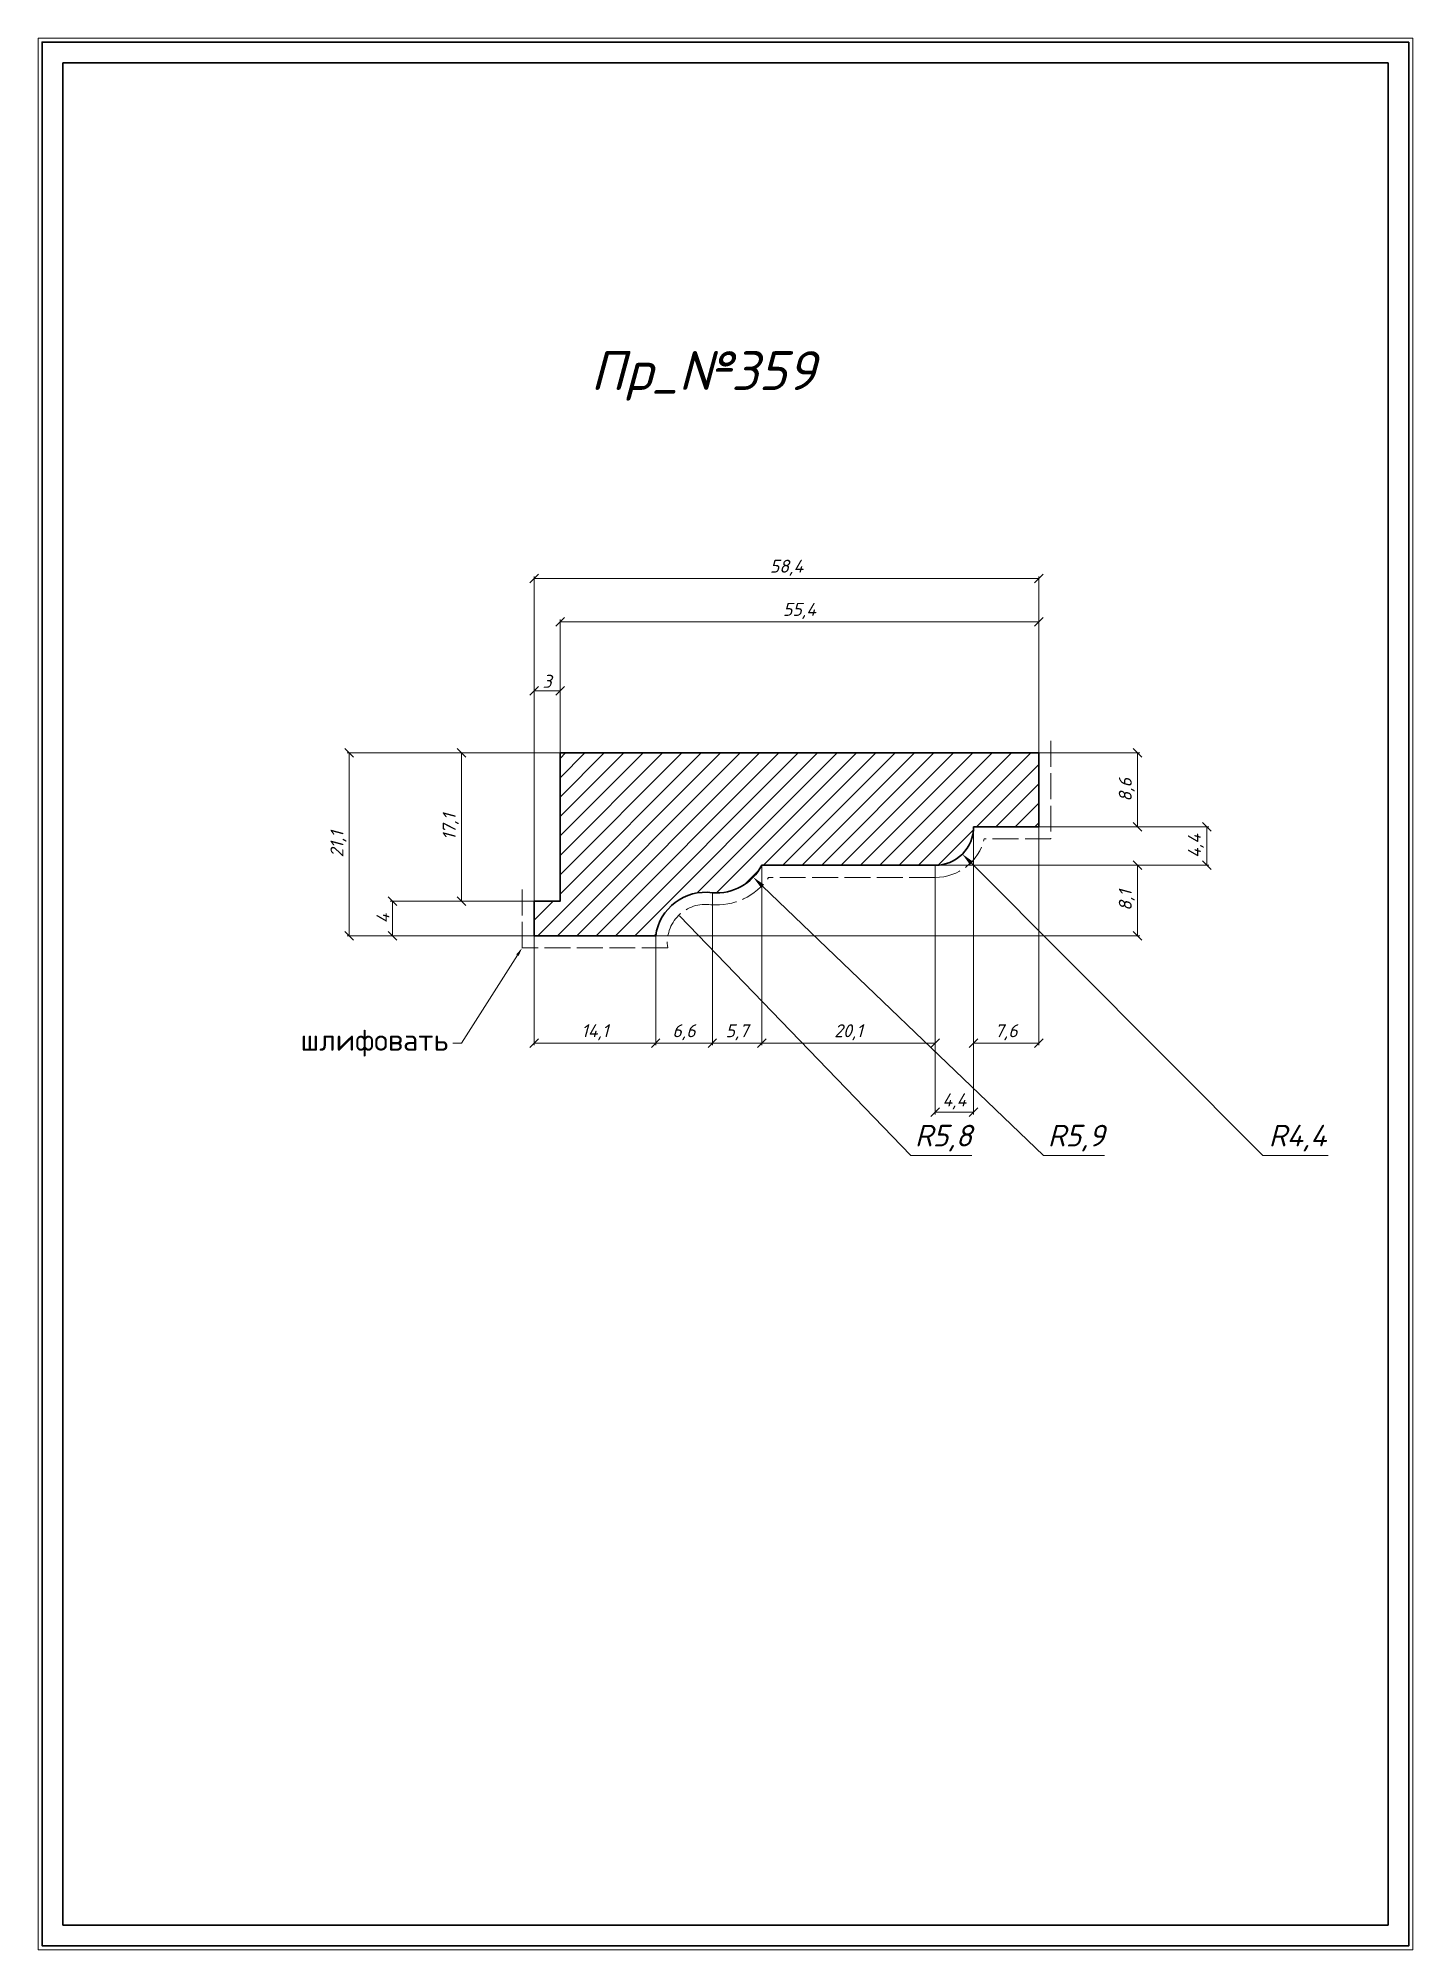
# Model space of a CAD drawing. Header units: millimetres. Extents: x 1588 to 1747, y -3362 to -3140.
import ezdxf
from ezdxf import colors
from ezdxf.entities.mleader import LeaderData, LeaderLine
from ezdxf.math import Vec2, Vec3

# ---------------------------------------------------------------- set-up
doc = ezdxf.new("R2010")
doc.units = ezdxf.units.MM
doc.linetypes.add('ACAD_ISO02W100', pattern=[15, 12, -3])
doc.layers.get('0').update_dxf_attribs({"lineweight": 13})
for name, color, linetype, lineweight in [('Пр_№359', 1, 'Continuous', 35), ('служебный слой ЛИНИИ ПУНКТИРНЫЕ', 7, 'ACAD_ISO02W100', 13), ('служебный слой НАДПИСИ', 7, 'Continuous', 13), ('служебный слой ПОЗИЦИИ', 7, 'Continuous', 13), ('служебный слой РАЗМЕРЫ', 7, 'Continuous', 9), ('служебный слой ШТАМП', 7, 'Continuous', 30), ('служебный слой ШТРИХОВКА', 7, 'Continuous', 5)]:
    doc.layers.add(name, color=color, linetype=linetype, lineweight=lineweight)
doc.styles.add('ЕСКД', font='isocpeur.ttf', dxfattribs={"oblique": 15})
doc.styles.add('ЕСКД штамп_текст', font='isocpeur.ttf')
doc.dimstyles.new('ЕСКД', dxfattribs={"dimtxt": 3.5, "dimasz": 2.5, "dimexe": 0.25, "dimexo": 0, "dimgap": 0.35, "dimtad": 1, "dimdec": 1, "dimzin": 9, "dimtxsty": 'ЕСКД', "dimblk": 'OBLIQUE', "dimcen": 0, "dimclrd": 256, "dimclre": 256, "dimclrt": 256, "dimadec": 1, "dimazin": 0, "dimtfac": 1, "dimtdec": 1, "dimtmove": 0, "dimatfit": 3, "dimldrblk": 'DOTSMALL', "dimfxl": 1, "dimlwd": -1, "dimlwe": -1, "dimarcsym": 0})
doc.dimstyles.new('ЕСКД$4', dxfattribs={"dimtxt": 3.5, "dimasz": 2.5, "dimexe": 0.25, "dimexo": 0, "dimgap": 0.35, "dimtad": 1, "dimtoh": 1, "dimdec": 1, "dimzin": 9, "dimtxsty": 'ЕСКД', "dimblk1": 'OBLIQUE', "dimsah": 1, "dimcen": 0, "dimse1": 1, "dimclrd": 256, "dimclre": 256, "dimclrt": 256, "dimadec": 1, "dimazin": 0, "dimtfac": 1, "dimtdec": 1, "dimtofl": 0, "dimtmove": 0, "dimatfit": 3, "dimldrblk": 'DOTSMALL', "dimfxl": 1, "dimlwd": -1, "dimlwe": -1, "dimarcsym": 2})

# ---------------------------------------------------------------- blocks, each defined once
blk = doc.blocks.new('*D20')
at = {"layer": 'Defpoints', "color": 0, "transparency": 16777216}
for p in [(1691.47, -3231.61, 0), (1694.61, -3234.76, 0)]:
    blk.add_point(p, dxfattribs=at)
at = {"layer": 'служебный слой РАЗМЕРЫ', "transparency": 16777216}
for p, q in [((1729.4, -3269.63), (1695.67, -3235.82)), ((1736.95, -3269.63), (1729.4, -3269.63))]:
    blk.add_line(p, q, dxfattribs=at)
blk.add_solid([(1695.85, -3235.64), (1695.49, -3236), (1694.61, -3234.76)], dxfattribs=at)
at = {"layer": 'служебный слой РАЗМЕРЫ', "lineweight": 5, "transparency": 16777216, "insert": (1733.42, -3267.63), "char_height": 2.5, "attachment_point": 5, "style": 'ЕСКД'}
blk.add_mtext('R4,4', dxfattribs=at)
blk = doc.blocks.new('_DotSmall')
at = {"color": 0, "linetype": 'ByBlock', "lineweight": -3, "const_width": 0.5}
blk.add_lwpolyline([(-0.0625, 0, 1), (0.0625, 0, 1)], format="xyb", close=True, dxfattribs=at)
blk = doc.blocks.new('_OBLIQUE')
at = {"color": 0, "linetype": 'ByBlock'}
blk.add_line((-0.5, -0.5), (0.5, 0.5), dxfattribs=at)
blk = doc.blocks.new('*D19')
at = {"layer": 'Defpoints', "color": 0, "transparency": 16777216}
for p in [(1666.16, -3233.38, 0), (1670.4, -3237.44, 0)]:
    blk.add_point(p, dxfattribs=at)
at = {"layer": 'служебный слой РАЗМЕРЫ', "transparency": 16777216}
for p, q in [((1704.01, -3269.63), (1671.49, -3238.48)), ((1711.06, -3269.63), (1704.01, -3269.63))]:
    blk.add_line(p, q, dxfattribs=at)
blk.add_solid([(1671.66, -3238.3), (1671.31, -3238.66), (1670.4, -3237.44)], dxfattribs=at)
at = {"layer": 'служебный слой РАЗМЕРЫ', "lineweight": 5, "transparency": 16777216, "insert": (1707.79, -3267.63), "char_height": 2.5, "attachment_point": 5, "style": 'ЕСКД'}
blk.add_mtext('R5,9', dxfattribs=at)
blk = doc.blocks.new('*D18')
at = {"layer": 'Defpoints', "color": 0, "transparency": 16777216}
for p in [(1664.88, -3245, 0), (1668.93, -3249.19, 0)]:
    blk.add_point(p, dxfattribs=at)
at = {"layer": 'служебный слой РАЗМЕРЫ', "transparency": 16777216}
for p, q in [((1688.65, -3269.63), (1661.88, -3241.89)), ((1695.7, -3269.63), (1688.65, -3269.63))]:
    blk.add_line(p, q, dxfattribs=at)
at = {"layer": 'служебный слой РАЗМЕРЫ', "lineweight": 5, "transparency": 16777216, "insert": (1692.43, -3267.63), "char_height": 2.5, "attachment_point": 5, "style": 'ЕСКД'}
blk.add_mtext('R5,8', dxfattribs=at)
blk = doc.blocks.new('*D17')
at = {"layer": 'Defpoints', "color": 0, "transparency": 16777216}
for p in [(1645.05, -3244.21, 0), (1659.11, -3244.21, 0), (1659.11, -3256.63)]:
    blk.add_point(p, dxfattribs=at)
at = {"layer": 'служебный слой РАЗМЕРЫ', "transparency": 16777216}
for p, q in [((1645.05, -3244.21), (1645.05, -3256.88)), ((1659.11, -3244.21), (1659.11, -3256.88)), ((1645.05, -3256.63), (1659.11, -3256.63))]:
    blk.add_line(p, q, dxfattribs=at)
at = {"layer": 'служебный слой РАЗМЕРЫ', "transparency": 16777216, "rotation": 180}
blk.add_blockref('_OBLIQUE', (1645.05, -3256.63), dxfattribs=at)
at = {"layer": 'служебный слой РАЗМЕРЫ', "transparency": 16777216}
blk.add_blockref('_OBLIQUE', (1659.11, -3256.63), dxfattribs=at)
at = {"layer": 'служебный слой РАЗМЕРЫ', "transparency": 16777216, "insert": (1652.08, -3255.38), "char_height": 1.5, "attachment_point": 5, "style": 'ЕСКД'}
blk.add_mtext('14,1', dxfattribs=at)
blk = doc.blocks.new('*D16')
at = {"layer": 'Defpoints', "color": 0, "transparency": 16777216}
for p in [(1703.47, -3223.06, 0), (1703.47, -3231.61, 0), (1714.9, -3231.61)]:
    blk.add_point(p, dxfattribs=at)
at = {"layer": 'служебный слой РАЗМЕРЫ', "transparency": 16777216}
for p, q in [((1703.47, -3223.06), (1715.15, -3223.06)), ((1714.9, -3223.06), (1714.9, -3231.61)), ((1703.47, -3231.61), (1715.15, -3231.61))]:
    blk.add_line(p, q, dxfattribs=at)
for p, rotation in [((1714.9, -3223.06), 90), ((1714.9, -3231.61), 270)]:
    blk.add_blockref('_OBLIQUE', p, dxfattribs=dict(at, rotation=rotation))
at = {"layer": 'служебный слой РАЗМЕРЫ', "transparency": 16777216, "insert": (1713.65, -3227.33), "char_height": 1.5, "attachment_point": 5, "rotation": 90, "style": 'ЕСКД'}
blk.add_mtext('8,6', dxfattribs=at)
blk = doc.blocks.new('*D15')
at = {"layer": 'Defpoints', "color": 0, "transparency": 16777216}
for p in [(1703.47, -3202.87), (1703.47, -3223.06), (1645.05, -3240.21)]:
    blk.add_point(p, dxfattribs=at)
at = {"layer": 'служебный слой РАЗМЕРЫ', "transparency": 16777216}
for p, q in [((1645.05, -3240.21), (1645.05, -3202.62)), ((1645.05, -3202.87), (1703.47, -3202.87)), ((1703.47, -3223.06), (1703.47, -3202.62))]:
    blk.add_line(p, q, dxfattribs=at)
at = {"layer": 'служебный слой РАЗМЕРЫ', "transparency": 16777216, "rotation": 180}
blk.add_blockref('_OBLIQUE', (1645.05, -3202.87), dxfattribs=at)
at = {"layer": 'служебный слой РАЗМЕРЫ', "transparency": 16777216}
blk.add_blockref('_OBLIQUE', (1703.47, -3202.87), dxfattribs=at)
at = {"layer": 'служебный слой РАЗМЕРЫ', "transparency": 16777216, "insert": (1674.26, -3201.62), "char_height": 1.5, "attachment_point": 5, "style": 'ЕСКД'}
blk.add_mtext('58,4', dxfattribs=at)
blk = doc.blocks.new('*D13')
at = {"layer": 'Defpoints', "color": 0, "transparency": 16777216}
for p in [(1648.05, -3223.06), (1623.64, -3244.21), (1645.05, -3244.21)]:
    blk.add_point(p, dxfattribs=at)
at = {"layer": 'служебный слой РАЗМЕРЫ', "transparency": 16777216}
for p, q in [((1648.05, -3223.06), (1623.39, -3223.06)), ((1623.64, -3223.06), (1623.64, -3244.21)), ((1645.05, -3244.21), (1623.39, -3244.21))]:
    blk.add_line(p, q, dxfattribs=at)
for p, rotation in [((1623.64, -3223.06), 90), ((1623.64, -3244.21), 270)]:
    blk.add_blockref('_OBLIQUE', p, dxfattribs=dict(at, rotation=rotation))
at = {"layer": 'служебный слой РАЗМЕРЫ', "transparency": 16777216, "insert": (1622.39, -3233.63), "char_height": 1.5, "attachment_point": 5, "rotation": 90, "style": 'ЕСКД'}
blk.add_mtext('21,1', dxfattribs=at)
blk = doc.blocks.new('*D12')
at = {"layer": 'Defpoints', "color": 0, "transparency": 16777216}
for p in [(1645.05, -3240.21, 0), (1628.64, -3244.21), (1645.05, -3244.21, 0)]:
    blk.add_point(p, dxfattribs=at)
at = {"layer": 'служебный слой РАЗМЕРЫ', "transparency": 16777216}
for p, q in [((1645.05, -3240.21), (1628.39, -3240.21)), ((1628.64, -3240.21), (1628.64, -3244.21)), ((1645.05, -3244.21), (1628.39, -3244.21))]:
    blk.add_line(p, q, dxfattribs=at)
for p, rotation in [((1628.64, -3240.21), 90), ((1628.64, -3244.21), 270)]:
    blk.add_blockref('_OBLIQUE', p, dxfattribs=dict(at, rotation=rotation))
at = {"layer": 'служебный слой РАЗМЕРЫ', "transparency": 16777216, "insert": (1627.54, -3242.21), "char_height": 1.5, "attachment_point": 5, "rotation": 90, "style": 'ЕСКД'}
blk.add_mtext('4', dxfattribs=at)
blk = doc.blocks.new('*D11')
at = {"layer": 'Defpoints', "color": 0, "transparency": 16777216}
for p in [(1703.47, -3207.87), (1703.47, -3223.88, 0), (1648.05, -3240.21, 0)]:
    blk.add_point(p, dxfattribs=at)
at = {"layer": 'служебный слой РАЗМЕРЫ', "transparency": 16777216}
for p, q in [((1648.05, -3240.21), (1648.05, -3207.62)), ((1648.05, -3207.87), (1703.47, -3207.87)), ((1703.47, -3223.88), (1703.47, -3207.62))]:
    blk.add_line(p, q, dxfattribs=at)
at = {"layer": 'служебный слой РАЗМЕРЫ', "transparency": 16777216, "rotation": 180}
blk.add_blockref('_OBLIQUE', (1648.05, -3207.87), dxfattribs=at)
at = {"layer": 'служебный слой РАЗМЕРЫ', "transparency": 16777216}
blk.add_blockref('_OBLIQUE', (1703.47, -3207.87), dxfattribs=at)
at = {"layer": 'служебный слой РАЗМЕРЫ', "transparency": 16777216, "insert": (1675.76, -3206.62), "char_height": 1.5, "attachment_point": 5, "style": 'ЕСКД'}
blk.add_mtext('55,4', dxfattribs=at)
blk = doc.blocks.new('*D10')
at = {"layer": 'Defpoints', "color": 0, "transparency": 16777216}
for p in [(1691.47, -3236.06, 0), (1659.11, -3244.21), (1714.9, -3244.21)]:
    blk.add_point(p, dxfattribs=at)
at = {"layer": 'служебный слой РАЗМЕРЫ', "transparency": 16777216}
for p, q in [((1691.47, -3236.06), (1715.15, -3236.06)), ((1714.9, -3236.06), (1714.9, -3244.21)), ((1659.11, -3244.21), (1715.15, -3244.21))]:
    blk.add_line(p, q, dxfattribs=at)
for p, rotation in [((1714.9, -3236.06), 90), ((1714.9, -3244.21), 270)]:
    blk.add_blockref('_OBLIQUE', p, dxfattribs=dict(at, rotation=rotation))
at = {"layer": 'служебный слой РАЗМЕРЫ', "transparency": 16777216, "insert": (1713.65, -3240.13), "char_height": 1.5, "attachment_point": 5, "rotation": 90, "style": 'ЕСКД'}
blk.add_mtext('8,1', dxfattribs=at)
blk = doc.blocks.new('*D9')
at = {"layer": 'Defpoints', "color": 0, "transparency": 16777216}
for p in [(1703.47, -3231.61, 0), (1691.47, -3236.06, 0), (1722.9, -3236.06)]:
    blk.add_point(p, dxfattribs=at)
at = {"layer": 'служебный слой РАЗМЕРЫ', "transparency": 16777216}
for p, q in [((1703.47, -3231.61), (1723.15, -3231.61)), ((1722.9, -3231.61), (1722.9, -3236.06)), ((1691.47, -3236.06), (1723.15, -3236.06))]:
    blk.add_line(p, q, dxfattribs=at)
for p, rotation in [((1722.9, -3231.61), 90), ((1722.9, -3236.06), 270)]:
    blk.add_blockref('_OBLIQUE', p, dxfattribs=dict(at, rotation=rotation))
at = {"layer": 'служебный слой РАЗМЕРЫ', "transparency": 16777216, "insert": (1721.65, -3233.83), "char_height": 1.5, "attachment_point": 5, "rotation": 90, "style": 'ЕСКД'}
blk.add_mtext('4,4', dxfattribs=at)
blk = doc.blocks.new('*D8')
at = {"layer": 'Defpoints', "color": 0, "transparency": 16777216}
for p in [(1636.64, -3223.06), (1648.05, -3223.06), (1645.05, -3240.21, 0)]:
    blk.add_point(p, dxfattribs=at)
at = {"layer": 'служебный слой РАЗМЕРЫ', "transparency": 16777216}
for p, q in [((1648.05, -3223.06), (1636.39, -3223.06)), ((1636.64, -3240.21), (1636.64, -3223.06)), ((1645.05, -3240.21), (1636.39, -3240.21))]:
    blk.add_line(p, q, dxfattribs=at)
for p, rotation in [((1636.64, -3223.06), 90), ((1636.64, -3240.21), 270)]:
    blk.add_blockref('_OBLIQUE', p, dxfattribs=dict(at, rotation=rotation))
at = {"layer": 'служебный слой РАЗМЕРЫ', "transparency": 16777216, "insert": (1635.39, -3231.63), "char_height": 1.5, "attachment_point": 5, "rotation": 90, "style": 'ЕСКД'}
blk.add_mtext('17,1', dxfattribs=at)
blk = doc.blocks.new('*D7')
at = {"layer": 'Defpoints', "color": 0, "transparency": 16777216}
for p in [(1695.92, -3231.61, 0), (1703.47, -3231.61, 0), (1703.47, -3256.63)]:
    blk.add_point(p, dxfattribs=at)
at = {"layer": 'служебный слой РАЗМЕРЫ', "transparency": 16777216}
for p, q in [((1695.92, -3231.61), (1695.92, -3256.88)), ((1703.47, -3231.61), (1703.47, -3256.88)), ((1695.92, -3256.63), (1703.47, -3256.63))]:
    blk.add_line(p, q, dxfattribs=at)
at = {"layer": 'служебный слой РАЗМЕРЫ', "transparency": 16777216, "rotation": 180}
blk.add_blockref('_OBLIQUE', (1695.92, -3256.63), dxfattribs=at)
at = {"layer": 'служебный слой РАЗМЕРЫ', "transparency": 16777216}
blk.add_blockref('_OBLIQUE', (1703.47, -3256.63), dxfattribs=at)
at = {"layer": 'служебный слой РАЗМЕРЫ', "transparency": 16777216, "insert": (1699.69, -3255.38), "char_height": 1.5, "attachment_point": 5, "style": 'ЕСКД'}
blk.add_mtext('7,6', dxfattribs=at)
blk = doc.blocks.new('*D6')
at = {"layer": 'Defpoints', "color": 0, "transparency": 16777216}
for p in [(1695.92, -3231.61, 0), (1691.47, -3236.06, 0), (1695.92, -3264.63)]:
    blk.add_point(p, dxfattribs=at)
at = {"layer": 'служебный слой РАЗМЕРЫ', "transparency": 16777216}
for p, q in [((1695.92, -3231.61), (1695.92, -3264.88)), ((1691.47, -3236.06), (1691.47, -3264.88)), ((1691.47, -3264.63), (1695.92, -3264.63))]:
    blk.add_line(p, q, dxfattribs=at)
at = {"layer": 'служебный слой РАЗМЕРЫ', "transparency": 16777216, "rotation": 180}
blk.add_blockref('_OBLIQUE', (1691.47, -3264.63), dxfattribs=at)
at = {"layer": 'служебный слой РАЗМЕРЫ', "transparency": 16777216}
blk.add_blockref('_OBLIQUE', (1695.92, -3264.63), dxfattribs=at)
at = {"layer": 'служебный слой РАЗМЕРЫ', "transparency": 16777216, "insert": (1693.69, -3263.38), "char_height": 1.5, "attachment_point": 5, "style": 'ЕСКД'}
blk.add_mtext('4,4', dxfattribs=at)
blk = doc.blocks.new('*D5')
at = {"layer": 'Defpoints', "color": 0, "transparency": 16777216}
for p in [(1671.39, -3236.06, 0), (1691.47, -3236.06, 0), (1691.47, -3256.63)]:
    blk.add_point(p, dxfattribs=at)
at = {"layer": 'служебный слой РАЗМЕРЫ', "transparency": 16777216}
for p, q in [((1671.39, -3236.06), (1671.39, -3256.88)), ((1691.47, -3236.06), (1691.47, -3256.88)), ((1671.39, -3256.63), (1691.47, -3256.63))]:
    blk.add_line(p, q, dxfattribs=at)
at = {"layer": 'служебный слой РАЗМЕРЫ', "transparency": 16777216, "rotation": 180}
blk.add_blockref('_OBLIQUE', (1671.39, -3256.63), dxfattribs=at)
at = {"layer": 'служебный слой РАЗМЕРЫ', "transparency": 16777216}
blk.add_blockref('_OBLIQUE', (1691.47, -3256.63), dxfattribs=at)
at = {"layer": 'служебный слой РАЗМЕРЫ', "transparency": 16777216, "insert": (1681.43, -3255.38), "char_height": 1.5, "attachment_point": 5, "style": 'ЕСКД'}
blk.add_mtext('20,1', dxfattribs=at)
blk = doc.blocks.new('*D4')
at = {"layer": 'Defpoints', "color": 0, "transparency": 16777216}
for p in [(1671.39, -3236.06, 0), (1665.67, -3239.23, 0), (1671.39, -3256.63)]:
    blk.add_point(p, dxfattribs=at)
at = {"layer": 'служебный слой РАЗМЕРЫ', "transparency": 16777216}
for p, q in [((1671.39, -3236.06), (1671.39, -3256.88)), ((1665.67, -3239.23), (1665.67, -3256.88)), ((1665.67, -3256.63), (1671.39, -3256.63))]:
    blk.add_line(p, q, dxfattribs=at)
at = {"layer": 'служебный слой РАЗМЕРЫ', "transparency": 16777216, "rotation": 180}
blk.add_blockref('_OBLIQUE', (1665.67, -3256.63), dxfattribs=at)
at = {"layer": 'служебный слой РАЗМЕРЫ', "transparency": 16777216}
blk.add_blockref('_OBLIQUE', (1671.39, -3256.63), dxfattribs=at)
at = {"layer": 'служебный слой РАЗМЕРЫ', "transparency": 16777216, "insert": (1668.53, -3255.38), "char_height": 1.5, "attachment_point": 5, "style": 'ЕСКД'}
blk.add_mtext('5,7', dxfattribs=at)
blk = doc.blocks.new('*D3')
at = {"layer": 'Defpoints', "color": 0, "transparency": 16777216}
for p in [(1665.67, -3239.23, 0), (1659.11, -3244.21, 0), (1665.67, -3256.63)]:
    blk.add_point(p, dxfattribs=at)
at = {"layer": 'служебный слой РАЗМЕРЫ', "transparency": 16777216}
for p, q in [((1665.67, -3239.23), (1665.67, -3256.88)), ((1659.11, -3244.21), (1659.11, -3256.88)), ((1659.11, -3256.63), (1665.67, -3256.63))]:
    blk.add_line(p, q, dxfattribs=at)
at = {"layer": 'служебный слой РАЗМЕРЫ', "transparency": 16777216, "rotation": 180}
blk.add_blockref('_OBLIQUE', (1659.11, -3256.63), dxfattribs=at)
at = {"layer": 'служебный слой РАЗМЕРЫ', "transparency": 16777216}
blk.add_blockref('_OBLIQUE', (1665.67, -3256.63), dxfattribs=at)
at = {"layer": 'служебный слой РАЗМЕРЫ', "transparency": 16777216, "insert": (1662.39, -3255.38), "char_height": 1.5, "attachment_point": 5, "style": 'ЕСКД'}
blk.add_mtext('6,6', dxfattribs=at)

msp = doc.modelspace()

# ---------------------------------------------------------------- hatches: boundary and pattern name
at = {"layer": 'служебный слой ШТРИХОВКА'}
h = msp.add_hatch(dxfattribs=at)
h.set_pattern_fill('ANSI31', color=256, scale=0.5, style=0)
h.set_pattern_definition([(45, (1861.2654, 1933.163), (-1.122532, 1.122532), [])])
edge = h.paths.add_edge_path()
edge.add_line((1695.92, -3231.61), (1703.47, -3231.61))
edge.add_line((1703.47, -3231.61), (1703.47, -3223.06))
edge.add_line((1703.47, -3223.06), (1648.05, -3223.06))
edge.add_line((1648.05, -3223.06), (1648.05, -3240.21))
edge.add_line((1648.05, -3240.21), (1645.05, -3240.21))
edge.add_line((1645.05, -3240.21), (1645.05, -3244.21))
edge.add_line((1645.05, -3244.21), (1659.11, -3244.21))
edge.add_ellipse((1664.88, -3245), major_axis=(-5.01, 2.96), ratio=1, start_angle=292.8391, end_angle=382.7385, ccw=False)
edge.add_ellipse((1666.16, -3233.38), major_axis=(-2.99, -5.05), ratio=1, start_angle=385.7032, end_angle=453.4488)
edge.add_line((1671.39, -3236.06), (1691.47, -3236.06))
edge.add_ellipse((1691.47, -3231.61), major_axis=(3.83, -2.26), ratio=1, start_angle=300.5688, end_angle=390.5688)

# ---------------------------------------------------------------- linework, layer by layer
at = {"layer": 'Пр_№359', "ltscale": 100, "elevation": 0}
msp.add_lwpolyline([(1648.05, -3223.06), (1703.47, -3223.06), (1703.47, -3231.61), (1695.92, -3231.61, -0.414214), (1691.47, -3236.06), (1671.39, -3236.06, -0.304517), (1665.67, -3239.23, 0.413699), (1659.11, -3244.21), (1645.05, -3244.21), (1645.05, -3240.21), (1648.05, -3240.21)], format="xyb", close=True, dxfattribs=at)
at = {"layer": 'служебный слой ЛИНИИ ПУНКТИРНЫЕ', "ltscale": 0.25, "elevation": 0}
msp.add_lwpolyline([(1704.87, -3221.66), (1704.87, -3233.01), (1697.15, -3233.01, -0.345048), (1691.47, -3237.46), (1672.18, -3237.46, -0.272981), (1665.51, -3240.62, 0.498645), (1660.5, -3245.61), (1643.65, -3245.61), (1643.65, -3238.81)], format="xyb", dxfattribs=at)
at = {"layer": 'служебный слой ШТАМП', "color": 6, "lineweight": 5, "ltscale": 100}
msp.add_lwpolyline([(1746.75, -3140.35), (1587.63, -3140.35), (1587.63, -3361.56), (1746.75, -3361.56)], close=True, dxfattribs=at)
at = {"layer": 'служебный слой ШТАМП', "ltscale": 100}
for points in [[(1746.3, -3140.8), (1588.09, -3140.8), (1588.09, -3361.1), (1746.3, -3361.1)], [(1743.9, -3143.2), (1590.49, -3143.2), (1590.49, -3358.7), (1743.9, -3358.7)]]:
    msp.add_lwpolyline(points, close=True, dxfattribs=at)

# ---------------------------------------------------------------- texts
at = {"layer": 'служебный слой НАДПИСИ', "style": 'ЕСКД', "oblique": 15}
msp.add_text('Пр_№359', height=4.5, dxfattribs=at).set_placement((1651.57, -3181.06))

# ---------------------------------------------------------------- dimensions: what is measured, and where the dimension line sits
at = {"layer": 'служебный слой РАЗМЕРЫ'}
for base, p1, p2, picture, middle in [((1703.47, -3202.87), (1645.05, -3240.21), (1703.47, -3223.06), '*D15', (1674.26, -3201.62)), ((1703.47, -3207.87), (1648.05, -3240.21, 0), (1703.47, -3223.88, 0), '*D11', (1675.76, -3206.62)), ((1695.9166, -3264.6306), (1691.4692, -3236.0584, 0.0017), (1695.9166, -3231.6109, 0.0017), '*D6', (1693.6929, -3263.3806)), ((1703.4692, -3256.6306), (1695.9166, -3231.6109, 0.0017), (1703.4692, -3231.6109, 0.0017), '*D7', (1699.6929, -3255.3806)), ((1671.39, -3256.63), (1665.67, -3239.23, 0), (1671.39, -3236.06, 0), '*D4', (1668.53, -3255.38)), ((1691.47, -3256.63), (1671.39, -3236.06, 0), (1691.47, -3236.06, 0), '*D5', (1681.43, -3255.38)), ((1665.67, -3256.63), (1659.11, -3244.21, 0), (1665.67, -3239.23, 0), '*D3', (1662.39, -3255.38)), ((1659.11, -3256.63), (1645.05, -3244.21, 0), (1659.11, -3244.21, 0), '*D17', (1652.08, -3255.38))]:
    dim = msp.add_linear_dim(base=base, p1=p1, p2=p2, dimstyle='ЕСКД', override={"dimtxt": 1.5, "dimasz": 1}, dxfattribs=at)
    dim.commit()
    dim.dimension.update_dxf_attribs({"geometry": picture, "text_midpoint": middle})
msp.add_linear_dim(base=(1648.05, -3215.87), p1=(1645.05, -3240.21), p2=(1648.05, -3223.06), dimstyle='ЕСКД', override={"dimtxt": 1.5, "dimasz": 1}, dxfattribs=at).render()
for base, p1, p2, picture, middle in [((1623.642, -3244.2081), (1648.053, -3223.0584), (1645.053, -3244.2081), '*D13', (1622.392, -3233.6332)), ((1636.642, -3223.0584), (1645.053, -3240.2081, 0.0017), (1648.053, -3223.0584), '*D8', (1635.392, -3231.6332)), ((1714.8979, -3231.6109), (1703.4692, -3223.0584, 0.0017), (1703.4692, -3231.6109, 0.0017), '*D16', (1713.6479, -3227.3346)), ((1722.8979, -3236.0584), (1703.4692, -3231.6109, 0.0017), (1691.4692, -3236.0584, 0.0017), '*D9', (1721.6479, -3233.8346)), ((1714.8979, -3244.2081), (1691.4692, -3236.0584, 0.0017), (1659.1137, -3244.2081), '*D10', (1713.6479, -3240.1332)), ((1628.64, -3244.21), (1645.05, -3240.21, 0), (1645.05, -3244.21, 0), '*D12', (1627.54, -3242.21))]:
    dim = msp.add_linear_dim(base=base, p1=p1, p2=p2, angle=90, dimstyle='ЕСКД', override={"dimtxt": 1.5, "dimasz": 1}, dxfattribs=at)
    dim.commit()
    dim.dimension.update_dxf_attribs({"geometry": picture, "text_midpoint": middle})
at = {"layer": 'служебный слой РАЗМЕРЫ', "color": 1, "lineweight": 5}
for center, mpoint, picture, middle in [((1691.47, -3231.61, 0), (1694.61, -3234.76, 0), '*D20', (1733.42, -3269.63)), ((1666.16, -3233.38, 0), (1670.4, -3237.44, 0), '*D19', (1707.79, -3269.63)), ((1664.88, -3245, 0), (1668.93, -3249.19, 0), '*D18', (1692.43, -3269.63))]:
    dim = msp.add_radius_dim(center=center, mpoint=mpoint, dimstyle='ЕСКД$4', override={"dimtxt": 2.5, "dimasz": 1.5, "dimgap": 0.5}, dxfattribs=at)
    dim.commit()
    dim.dimension.update_dxf_attribs({"geometry": picture, "text_midpoint": middle, "dimtype": 132})

# ---------------------------------------------------------------- leaders
at = {"layer": 'служебный слой ПОЗИЦИИ'}
ml = msp.add_multileader_mtext('Standard', dxfattribs=at)
ml.set_content('\\A1;{\\fISOCPEUR|b1|i0|c204|p34;шлифовать}', color=256, style='ЕСКД штамп_текст')
ml.set_leader_properties(color=256, linetype='ByLayer', lineweight=-1)
ml.build(insert=Vec2(0, 0))
ml.multileader.update_dxf_attribs({"dogleg_length": 1, "arrow_head_size": 1})
ctx = ml.context
ctx.base_point, ctx.char_height, ctx.arrow_head_size, ctx.landing_gap_size, ctx.plane_origin = Vec3(1617.75, -3256.63), 2.5, 1, 0.5, Vec3(1644.41, -3243.47)
ctx.text_align_type = 2
notes = []
notes.append((ctx, [(0, (1, 1, 0), (1636.64, -3256.63), (-1, 0), 1, [(0, [(1643.65, -3245.61)], 0, [])])]))
ctx.mtext.insert, ctx.mtext.alignment, ctx.mtext.flow_direction = Vec3(1635.14, -3255.02), 3, 5
for ctx, leaders in notes:
    for number, flags, end, landing, length, lines in leaders:
        leader = LeaderData()
        leader.index, (leader.has_last_leader_line, leader.has_dogleg_vector, leader.attachment_direction) = number, flags
        leader.last_leader_point, leader.dogleg_vector, leader.dogleg_length = Vec3(end), Vec3(landing), length
        for number, points, colour, breaks in lines:
            line = LeaderLine()
            line.index, line.vertices, line.color, line.breaks = number, Vec3.list(points), colors.encode_raw_color(colour), breaks
            leader.lines.append(line)
        ctx.leaders.append(leader)

doc.saveas('drawing.dxf')
